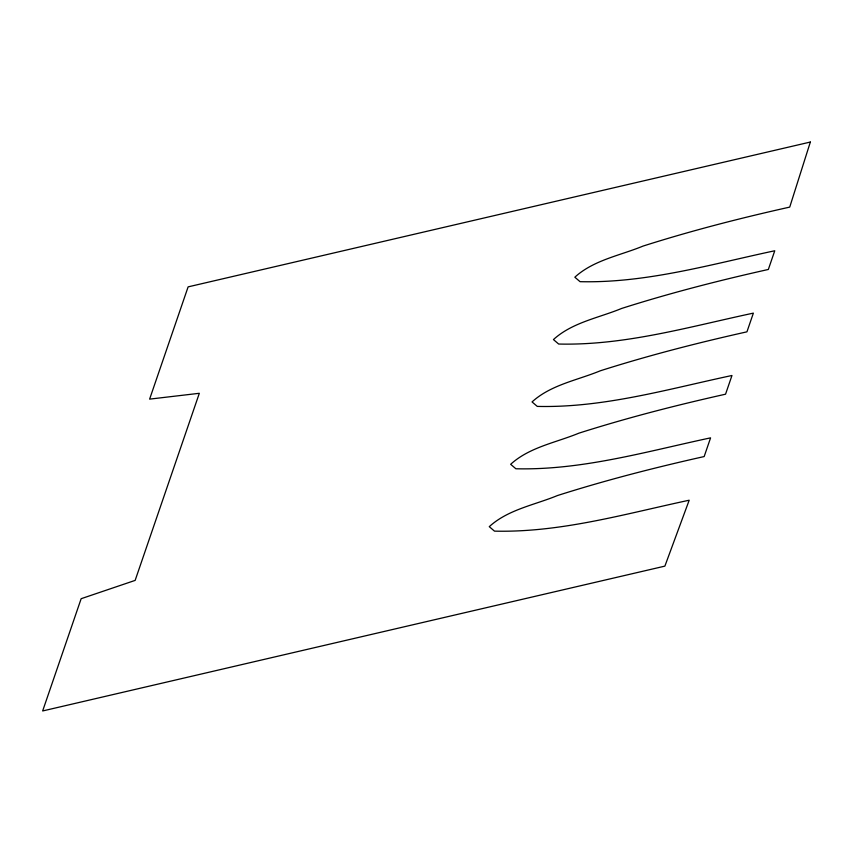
<?xml version="1.0" encoding="UTF-8"?>
<svg xmlns="http://www.w3.org/2000/svg" width="853" height="853" viewBox="0 0 853 853"><rect width="100%" height="100%" fill="white"/><g stroke="black" fill="none" stroke-linecap="round" stroke-linejoin="round"><path stroke-width="1.28" d="M810.35 142.046L789.729 207.098C740.34 218.123 691.293 230.726 643.045 246.08C620.152 255.537 593.624 260.037 574.837 277.204L580.051 281.671C646.073 283.292 710.688 264.398 774.759 250.761L768.34 269.463C718.951 280.488 669.893 293.091 621.656 308.445C598.753 317.902 572.235 322.402 553.448 339.569L558.662 344.036C624.684 345.657 689.299 326.763 753.37 313.126L746.951 331.828C697.551 342.863 648.504 355.456 600.267 370.81C577.364 380.267 550.835 384.767 532.048 401.934L537.273 406.401C603.284 408.022 667.899 389.128 731.97 375.491L725.551 394.193C676.162 405.228 627.115 417.821 578.878 433.175C555.975 442.632 529.446 447.132 510.659 464.299L515.873 468.766C581.895 470.387 646.51 451.493 710.581 437.856L704.162 456.558C654.773 467.593 605.715 480.186 557.478 495.54C534.575 504.997 508.057 509.497 489.27 526.664L494.484 531.131C560.506 532.752 625.121 513.869 689.192 500.221L664.882 566.125L42.65 710.954L81.152 598.699L135.147 580.392L199.325 393.297L149.616 399.129L188.118 286.875L810.35 142.046"/></g></svg>
